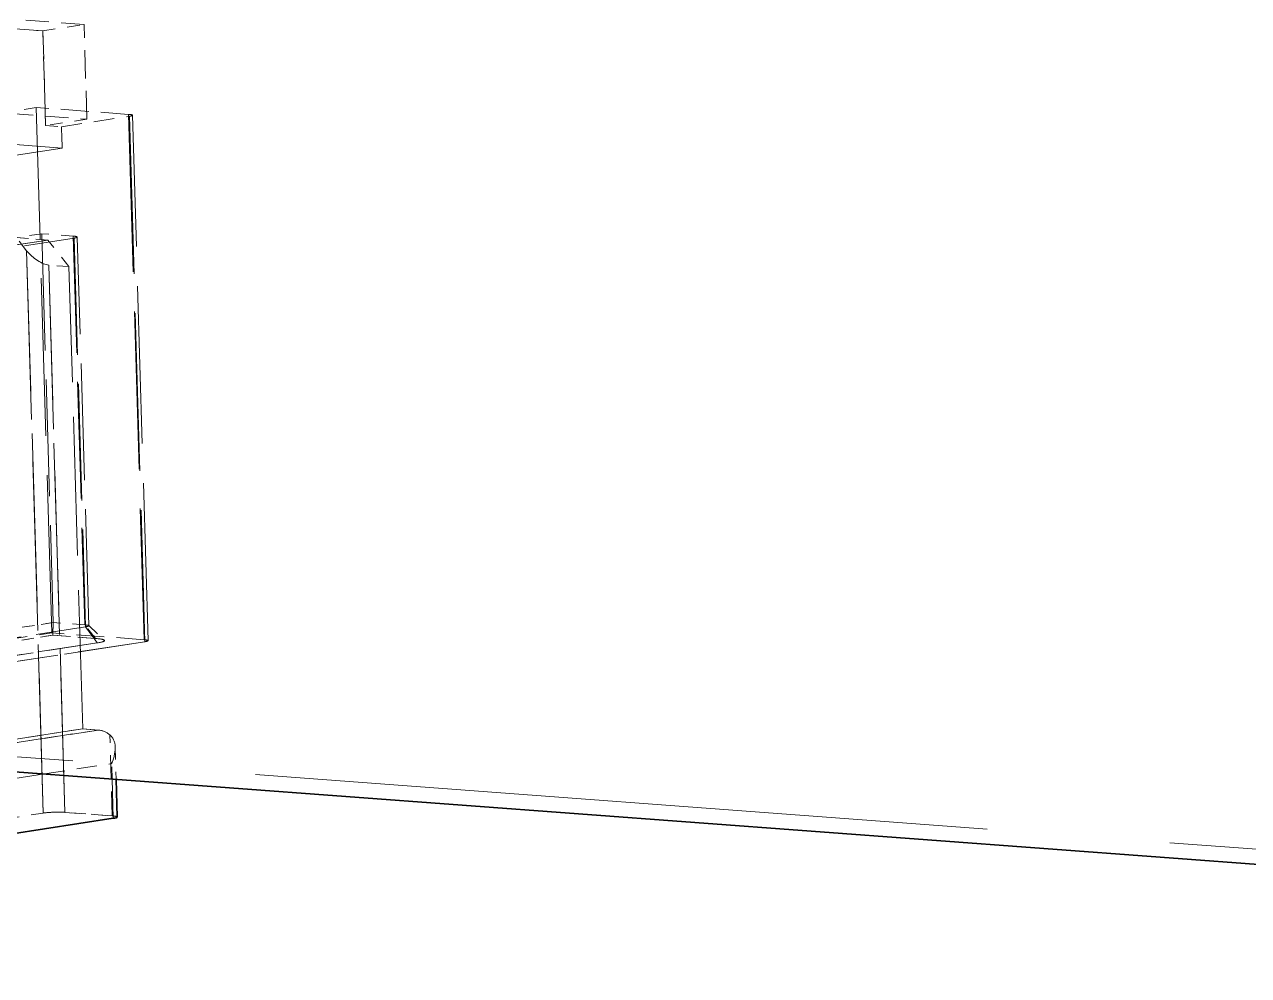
# Model space of a CAD drawing. Extents: x 23 to 417, y 3 to 294.
# Drawn here: x 364.87 to 374.88, y 105.83 to 113.61 of the extents above; entities that cross this region are included whole.
import ezdxf

# ---------------------------------------------------------------- set-up
doc = ezdxf.new("R2010")
doc.units = 0
doc.linetypes.add('DASHED', pattern=[15, 12, -3])
doc.layers.get('0').update_dxf_attribs({"lineweight": 13})

# ---------------------------------------------------------------- blocks, each defined once
blk = doc.blocks.new('BLOCK3535')
at = {"color": 7, "linetype": 'DASHED', "lineweight": 13, "ltscale": 0.03146}
for p, q in [((26.183, -37.447), (24.928, -37.354)), ((26.183, -37.447), (24.928, -37.354)), ((24.254, -37.457), (25.509, -37.551)), ((25.509, -37.551), (24.254, -37.457)), ((24.974, -38.903), (26.228, -38.996)), ((24.974, -38.903), (26.228, -38.996))]:
    blk.add_line(p, q, dxfattribs=at)
at = {"color": 7, "linetype": 'DASHED', "lineweight": 13, "ltscale": 0.017046}
for p, q in [((25.509, -37.551), (26.183, -37.447)), ((25.509, -37.551), (26.183, -37.447)), ((26.228, -38.996), (25.554, -39.1)), ((26.228, -38.996), (25.554, -39.1)), ((25.653, -47.394), (24.979, -47.498)), ((25.653, -47.394), (24.979, -47.498))]:
    blk.add_line(p, q, dxfattribs=at)
at = {"color": 7, "linetype": 'DASHED', "lineweight": 13, "ltscale": 0.038748}
for p, q in [((26.228, -38.996), (26.183, -37.447)), ((26.228, -38.996), (26.183, -37.447)), ((25.509, -37.551), (25.554, -39.1)), ((25.554, -39.1), (25.509, -37.551))]:
    blk.add_line(p, q, dxfattribs=at)
at = {"color": 7, "linetype": 'DASHED', "lineweight": 13}
for p, q in [((25.823, -39.467), (5.597, -37.961)), ((25.823, -39.467), (5.597, -37.961)), ((70.874, -52.831), (-48.714, -43.926))]:
    blk.add_line(p, q, dxfattribs=at)
at = {"color": 7, "linetype": 'DASHED', "lineweight": 13, "ltscale": 0.012785}
for p, q in [((25.399, -38.804), (24.893, -38.882)), ((25.399, -38.804), (24.893, -38.882)), ((25.49, -40.869), (24.984, -40.947)), ((25.49, -40.869), (24.984, -40.947)), ((25.172, -47.303), (25.678, -47.225)), ((25.678, -47.225), (25.172, -47.303)), ((25.164, -47.512), (25.669, -47.434)), ((25.669, -47.434), (25.164, -47.512))]:
    blk.add_line(p, q, dxfattribs=at)
at = {"color": 7, "linetype": 'DASHED', "lineweight": 13, "ltscale": 0.037937}
for p, q in [((26.912, -38.917), (25.399, -38.804)), ((26.912, -38.917), (25.399, -38.804)), ((27.166, -47.507), (25.653, -47.394)), ((27.166, -47.507), (25.653, -47.394))]:
    blk.add_line(p, q, dxfattribs=at)
at = {"color": 7, "linetype": 'DASHED', "lineweight": 13, "ltscale": 0.214853}
for p, q in [((25.653, -47.394), (25.399, -38.804)), ((25.653, -47.394), (25.399, -38.804)), ((26.912, -38.917), (27.166, -47.507)), ((26.912, -38.917), (27.166, -47.507)), ((26.925, -38.948), (27.179, -47.539)), ((26.925, -38.948), (27.179, -47.539)), ((27.231, -47.522), (26.977, -38.931)), ((27.231, -47.522), (26.977, -38.931))]:
    blk.add_line(p, q, dxfattribs=at)
at = {"color": 7, "linetype": 'DASHED', "lineweight": 13, "ltscale": 0.028126}
blk.add_line((25.813, -39.119), (26.925, -38.948), dxfattribs=at)
blk.add_line((25.813, -39.119), (26.925, -38.948), dxfattribs=at)
at = {"color": 7, "linetype": 'DASHED', "lineweight": 13, "ltscale": 0.006477}
for p, q in [((25.554, -39.1), (25.813, -39.119)), ((25.554, -39.1), (25.813, -39.119)), ((26.418, -48.983), (26.16, -48.964)), ((26.16, -48.964), (26.418, -48.983))]:
    blk.add_line(p, q, dxfattribs=at)
at = {"color": 7, "linetype": 'DASHED', "lineweight": 13, "ltscale": 0.008693}
for p, q in [((25.813, -39.119), (25.823, -39.467)), ((25.823, -39.467), (25.813, -39.119))]:
    blk.add_line(p, q, dxfattribs=at)
at = {"color": 7, "linetype": 'DASHED', "lineweight": 13, "ltscale": 0.079265}
blk.add_line((22.689, -39.948), (25.823, -39.467), dxfattribs=at)
blk.add_line((22.689, -39.948), (25.823, -39.467), dxfattribs=at)
at = {"color": 7, "linetype": 'DASHED', "lineweight": 13, "ltscale": 0.081822}
for p, q in [((22.784, -41.437), (26.019, -40.94)), ((22.784, -41.437), (26.019, -40.94)), ((22.972, -47.793), (26.207, -47.296)), ((22.972, -47.793), (26.207, -47.296)), ((26.399, -47.558), (23.164, -48.055)), ((23.164, -48.055), (26.399, -47.558))]:
    blk.add_line(p, q, dxfattribs=at)
at = {"color": 7, "linetype": 'DASHED', "lineweight": 13, "ltscale": 0.070231}
for p, q in [((25.591, -40.971), (22.815, -41.397)), ((22.815, -41.397), (25.591, -40.971))]:
    blk.add_line(p, q, dxfattribs=at)
at = {"color": 7, "linetype": 'DASHED', "lineweight": 13, "ltscale": 0.012954}
for p, q in [((25.075, -40.932), (25.591, -40.971)), ((25.591, -40.971), (25.075, -40.932)), ((26.006, -40.908), (25.49, -40.869)), ((26.006, -40.908), (25.49, -40.869)), ((26.195, -47.264), (25.678, -47.225)), ((26.195, -47.264), (25.678, -47.225))]:
    blk.add_line(p, q, dxfattribs=at)
at = {"color": 7, "linetype": 'DASHED', "lineweight": 13, "ltscale": 0.006804}
blk.add_line((25.243, -41.146), (25.075, -40.932), dxfattribs=at)
blk.add_line((25.243, -41.146), (25.075, -40.932), dxfattribs=at)
at = {"color": 7, "linetype": 'DASHED', "lineweight": 13, "ltscale": 0.158966}
for p, q in [((25.49, -40.869), (25.678, -47.225)), ((25.49, -40.869), (25.678, -47.225)), ((26.006, -40.908), (26.195, -47.264)), ((26.006, -40.908), (26.195, -47.264)), ((26.019, -40.94), (26.207, -47.296)), ((26.019, -40.94), (26.207, -47.296)), ((26.26, -47.279), (26.072, -40.923)), ((26.26, -47.279), (26.072, -40.923))]:
    blk.add_line(p, q, dxfattribs=at)
at = {"color": 7, "linetype": 'DASHED', "lineweight": 13, "ltscale": 0.013892}
blk.add_line((25.936, -41.406), (25.591, -40.971), dxfattribs=at)
blk.add_line((25.936, -41.406), (25.591, -40.971), dxfattribs=at)
at = {"color": 7, "linetype": 'DASHED', "lineweight": 13, "ltscale": 0.230005}
for p, q in [((25.516, -50.342), (25.243, -41.146)), ((25.243, -41.146), (25.516, -50.342))]:
    blk.add_line(p, q, dxfattribs=at)
at = {"color": 7, "linetype": 'DASHED', "lineweight": 13, "ltscale": 0.008328}
blk.add_line((25.936, -41.406), (25.604, -41.382), dxfattribs=at)
blk.add_line((25.936, -41.406), (25.604, -41.382), dxfattribs=at)
at = {"color": 7, "linetype": 'DASHED', "lineweight": 13, "ltscale": 0.223795}
for p, q in [((25.869, -50.33), (25.604, -41.382)), ((25.604, -41.382), (25.869, -50.33))]:
    blk.add_line(p, q, dxfattribs=at)
at = {"color": 7, "linetype": 'DASHED', "lineweight": 13, "ltscale": 0.189021}
blk.add_line((26.16, -48.964), (25.936, -41.406), dxfattribs=at)
blk.add_line((26.16, -48.964), (25.936, -41.406), dxfattribs=at)
at = {"color": 7, "lineweight": 35}
blk.add_line((69.795, -52.997), (-49.792, -44.092), dxfattribs=at)
at = {"color": 7, "linetype": 'DASHED', "lineweight": 13, "ltscale": 0.005221}
blk.add_line((25.678, -47.225), (25.669, -47.434), dxfattribs=at)
blk.add_line((25.678, -47.225), (25.669, -47.434), dxfattribs=at)
at = {"color": 7, "linetype": 'DASHED', "lineweight": 13, "ltscale": 0.017581}
for p, q in [((25.669, -47.434), (26.37, -47.486)), ((26.37, -47.486), (25.669, -47.434))]:
    blk.add_line(p, q, dxfattribs=at)
at = {"color": 7, "linetype": 'DASHED', "lineweight": 13, "ltscale": 0.007088}
blk.add_line((26.37, -47.486), (26.195, -47.264), dxfattribs=at)
blk.add_line((26.37, -47.486), (26.195, -47.264), dxfattribs=at)
at = {"color": 7, "linetype": 'DASHED', "lineweight": 13, "ltscale": 0.008119}
for p, q in [((26.399, -47.558), (26.207, -47.296)), ((26.207, -47.296), (26.399, -47.558))]:
    blk.add_line(p, q, dxfattribs=at)
at = {"color": 7, "linetype": 'DASHED', "lineweight": 13, "ltscale": 0.008724}
blk.add_line((26.258, -47.276), (26.514, -47.514), dxfattribs=at)
blk.add_line((26.258, -47.276), (26.514, -47.514), dxfattribs=at)
at = {"color": 7, "linetype": 'DASHED', "lineweight": 13, "ltscale": 0.110801}
for p, q in [((27.179, -47.539), (22.799, -48.212)), ((22.799, -48.212), (27.179, -47.539))]:
    blk.add_line(p, q, dxfattribs=at)
at = {"color": 7, "linetype": 'DASHED', "lineweight": 13, "ltscale": 0.039206}
for p, q in [((26.16, -48.964), (24.61, -49.202)), ((24.61, -49.202), (26.16, -48.964)), ((26.418, -48.983), (24.868, -49.221)), ((24.868, -49.221), (26.418, -48.983))]:
    blk.add_line(p, q, dxfattribs=at)
at = {"color": 7, "linetype": 'DASHED', "lineweight": 13, "ltscale": 0.03311}
blk.add_line((26.644, -50.387), (26.605, -49.063), dxfattribs=at)
blk.add_line((26.644, -50.387), (26.605, -49.063), dxfattribs=at)
at = {"color": 7, "linetype": 'DASHED', "lineweight": 13, "ltscale": 0.013078}
blk.add_line((26.691, -49.265), (26.707, -49.788), dxfattribs=at)
blk.add_line((26.691, -49.265), (26.707, -49.788), dxfattribs=at)
at = {"color": 7, "linetype": 'DASHED', "lineweight": 13, "ltscale": 0.0277}
blk.add_line((25.538, -49.701), (26.633, -49.533), dxfattribs=at)
blk.add_line((25.538, -49.701), (26.633, -49.533), dxfattribs=at)
at = {"color": 7, "linetype": 'DASHED', "lineweight": 13, "ltscale": 0.006261}
blk.add_line((26.641, -49.783), (26.633, -49.533), dxfattribs=at)
blk.add_line((26.641, -49.783), (26.633, -49.533), dxfattribs=at)
at = {"color": 7, "lineweight": 13, "ltscale": 0.014916}
blk.add_line((24.948, -49.792), (25.538, -49.701), dxfattribs=at)
blk.add_line((24.948, -49.792), (25.538, -49.701), dxfattribs=at)
at = {"color": 7, "lineweight": 13, "ltscale": 0.016093}
blk.add_line((26.66, -50.427), (26.641, -49.783), dxfattribs=at)
blk.add_line((26.66, -50.427), (26.641, -49.783), dxfattribs=at)
at = {"color": 7, "lineweight": 35, "ltscale": 0.015441}
blk.add_line((26.707, -49.788), (26.725, -50.406), dxfattribs=at)
blk.add_line((26.707, -49.788), (26.725, -50.406), dxfattribs=at)
at = {"color": 7, "linetype": 'DASHED', "lineweight": 13, "ltscale": 0.015342}
blk.add_line((25.516, -50.342), (24.909, -50.435), dxfattribs=at)
blk.add_line((25.516, -50.342), (24.909, -50.435), dxfattribs=at)
at = {"color": 7, "lineweight": 35, "ltscale": 0.042616}
blk.add_line((24.975, -50.686), (26.66, -50.427), dxfattribs=at)
blk.add_line((24.975, -50.686), (26.66, -50.427), dxfattribs=at)
at = {"color": 7, "linetype": 'DASHED', "lineweight": 13, "ltscale": 0.019431}
for p, q in [((26.644, -50.387), (25.869, -50.33)), ((25.869, -50.33), (26.644, -50.387))]:
    blk.add_line(p, q, dxfattribs=at)
at = {"color": 7, "linetype": 'DASHED', "lineweight": 13}
for centre, radius, start, end in [((26.43, -49.256), 0.261, 357.975, 47.8366), ((26.43, -49.256), 0.261, 357.9583, 47.8339), ((26.03, -49.259), 0.662, 335.6107, 359.4739), ((26.03, -49.259), 0.662, 335.6122, 359.4632)]:
    blk.add_arc(centre, radius, start, end, dxfattribs=at)
for centre, major_axis, ratio, start_param, end_param in [((26.777, -38.937), (-0.2, -0.006), 0.113477, 3.141593, 3.969099), ((26.777, -38.937), (-0.2, -0.006), 0.113477, 3.141593, 3.969099), ((26.777, -38.937), (-0.2, -0.006), 0.113477, 2.398303, 3.141593), ((26.777, -38.937), (-0.2, -0.006), 0.113477, 2.398303, 3.141593), ((25.872, -40.929), (0.2, 0.006), 0.113477, 0, 0.827506), ((25.872, -40.929), (0.2, 0.006), 0.113477, 0, 0.827506), ((25.872, -40.929), (0.2, 0.006), 0.113477, 5.539895, 6.283185), ((25.872, -40.929), (0.2, 0.006), 0.113477, 5.539895, 6.283185), ((25.428, -41.159), (-0.243, 0.202), 0.387605, 1.073442, 2.644238), ((25.428, -41.159), (-0.243, 0.202), 0.387605, 1.073442, 2.644238), ((26.06, -47.285), (0.2, 0.006), 0.113477, 0.114486, 0.827506), ((26.06, -47.285), (-0.2, -0.006), 0.113477, 3.256079, 3.969099), ((26.06, -47.285), (0.2, 0.006), 0.113477, 5.539895, 6.283185), ((26.06, -47.285), (-0.2, -0.006), 0.113477, 2.398303, 3.141593), ((26.06, -47.285), (0.2, 0.006), 0.113477, 0, 0.114486), ((26.06, -47.285), (-0.2, -0.006), 0.113477, 3.141593, 3.256079), ((26.068, -47.533), (0.449, 0.013), 0.113516, 0.114479, 0.828034), ((26.068, -47.533), (0.449, 0.013), 0.113516, 0.114479, 0.828034), ((26.067, -47.533), (-0.45, -0.013), 0.113477, 2.398303, 3.256036), ((26.067, -47.533), (-0.45, -0.013), 0.113477, 2.398303, 3.256036), ((27.032, -47.528), (0.2, 0.006), 0.113477, 6.283095, 7.110691), ((27.032, -47.528), (0.2, 0.006), 0.113477, 6.283095, 7.110691), ((27.032, -47.528), (0.2, 0.006), 0.113477, 5.539895, 6.283095), ((27.032, -47.528), (0.2, 0.006), 0.113477, 5.539895, 6.283095), ((26.433, -49.48), (-0.076, 0.494), 0.73149, 5.592383, 6.115982), ((26.433, -49.48), (0.076, -0.494), 0.73149, 2.450791, 2.974389), ((25.7, -50.355), (0.25, 0.007), 0.113477, 0.827506, 2.398303), ((25.7, -50.355), (0.25, 0.007), 0.113477, 0.827506, 2.398303), ((26.475, -50.413), (0.25, 0.007), 0.113477, 6.283095, 7.110691), ((26.475, -50.413), (0.25, 0.007), 0.113477, 6.283095, 7.110691)]:
    blk.add_ellipse(centre, major_axis=major_axis, ratio=ratio, start_param=start_param, end_param=end_param, dxfattribs=at)
at = {"color": 7, "lineweight": 35}
blk.add_ellipse((26.475, -50.413), major_axis=(0.25, 0.007), ratio=0.113477, start_param=5.539895, end_param=6.283095, dxfattribs=at)
blk.add_ellipse((26.475, -50.413), major_axis=(0.25, 0.007), ratio=0.113477, start_param=5.539895, end_param=6.283095, dxfattribs=at)

msp = doc.modelspace()

# ---------------------------------------------------------------- block references
at = {"lineweight": 0, "xscale": 0.5, "yscale": 0.5, "zscale": 0.5}
msp.add_blockref('BLOCK3535', (352.2652, 132.3303), dxfattribs=at)

doc.saveas('drawing.dxf')
